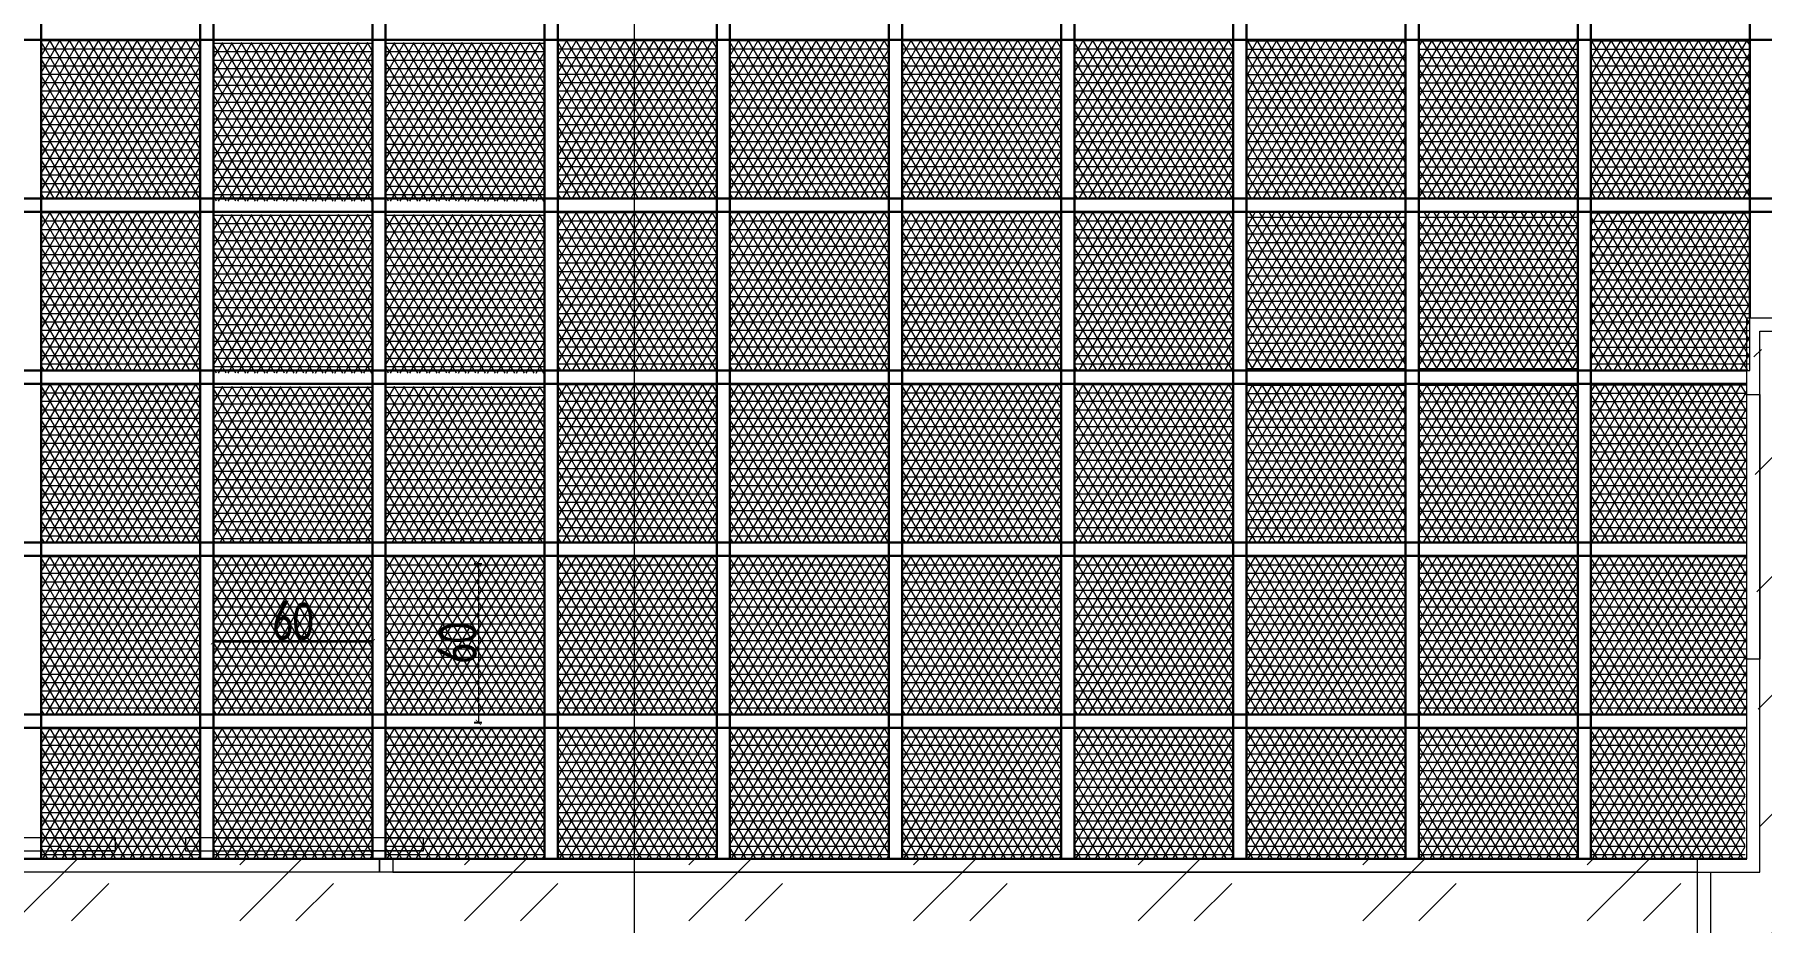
# Model space of a CAD drawing. Header units: millimetres. Extents: x -24 to 530668, y -246875 to -2983.
# Drawn here: x 265821 to 266474, y -111366 to -111031 of the extents above; entities that cross this region are included whole.
import ezdxf
from ezdxf.enums import TextEntityAlignment as Align

# ---------------------------------------------------------------- set-up
doc = ezdxf.new("R2010")
doc.units = ezdxf.units.MM
doc.header["$PDMODE"] = 2
doc.layers.get('0').update_dxf_attribs({"lineweight": 20})
for name, color, linetype, lineweight in [('aydınlatma yazı', 1, 'Continuous', 20), ('CAM', 141, 'Continuous', 0), ('KP', 167, 'Continuous', 30), ('t_cam', 132, 'Continuous', 20), ('t_tarama', 253, 'Continuous', 5), ('tarama', 137, 'Continuous', 15), ('TENTE', 20, 'Continuous', 50), ('ölçü', 251, 'Continuous', 5)]:
    doc.layers.add(name, color=color, linetype=linetype, lineweight=lineweight)
doc.styles.add('txt_tur_1', font='arial.ttf', dxfattribs={"height": 1.5})
doc.styles.add('Ölçü50', font='calibri.ttf', dxfattribs={"width": 0.7})
doc.dimstyles.new('olcu10', dxfattribs={"dimtxt": 14, "dimasz": 2, "dimexe": 1.25, "dimexo": 0.625, "dimgap": 0.5, "dimtad": 1, "dimdec": 1, "dimrnd": 0.5, "dimzin": 9, "dimtxsty": 'Ölçü50', "dimblk": 'ARCHTICK', "dimcen": 2, "dimclrd": 256, "dimclre": 256, "dimclrt": 6, "dimazin": 2, "dimtfac": 1, "dimtdec": 1, "dimtix": 1, "dimtmove": 0, "dimatfit": 3, "dimldrblk": 'ARCHTICK', "dimfxl": 1, "dimlwd": -1, "dimarcsym": 0})

# ---------------------------------------------------------------- blocks, each defined once
blk = doc.blocks.new('TAVANN')
at = {"layer": 'aydınlatma yazı'}
h = blk.add_hatch(dxfattribs=at)
h.set_pattern_fill('GOST_GLASS', color=4, scale=10)
h.set_pattern_definition([(45, (55.04, -208.45), (84.852814, -9e-15), [50, -70]), (45, (76.253, -208.45), (84.852814, -9e-15), [20, -100]), (45, (55.04, -187.237), (84.852814, -9e-15), [20, -100])])
h.paths.add_polyline_path([(265331.11, -111550.55), (266504.68, -111550.55), (266504.52, -111633.12), (266652.39, -111633.38), (266654.68, -112311.38), (265330.62, -112310.64)])
at = {"layer": 'tarama'}
h = blk.add_hatch(dxfattribs=at)
h.set_pattern_fill('NET3', color=256)
h.set_pattern_definition([(0, (975.514, -1235), (0, 3.175), []), (60, (975.514, -1235), (-2.749630657, 1.5875), []), (120, (975.514, -1235), (-2.749630657, -1.5875), [])])
h.paths.add_polyline_path([(265938.94, -111301.02), (265878.94, -111301.02), (265878.94, -111241.02), (265938.94, -111241.02)])
h = blk.add_hatch(dxfattribs=at)
h.set_pattern_fill('NET3', color=256)
h.set_pattern_definition([(0, (1040.5988, -1236), (0, 3.175), []), (60, (1040.5988, -1236), (-2.749630657, 1.5875), []), (120, (1040.5988, -1236), (-2.749630657, -1.5875), [])])
h.paths.add_polyline_path([(266004.03, -111302.02), (265944.03, -111302.02), (265944.03, -111242.02), (266004.03, -111242.02)])
h = blk.add_hatch(dxfattribs=at)
h.set_pattern_fill('NET3', color=256)
h.set_pattern_definition([(0, (1105.5988, -1236), (0, 3.175), []), (60, (1105.5988, -1236), (-2.749630657, 1.5875), []), (120, (1105.5988, -1236), (-2.749630657, -1.5875), [])])
h.paths.add_polyline_path([(266069.03, -111302.02), (266009.03, -111302.02), (266009.03, -111242.02), (266069.03, -111242.02)])
h = blk.add_hatch(dxfattribs=at)
h.set_pattern_fill('NET3', color=256)
h.set_pattern_definition([(0, (1170.713, -1235), (0, 3.175), []), (60, (1170.713, -1235), (-2.749630657, 1.5875), []), (120, (1170.713, -1235), (-2.749630657, -1.5875), [])])
h.paths.add_polyline_path([(266134.14, -111301.02), (266074.14, -111301.02), (266074.14, -111241.02), (266134.14, -111241.02)])
h = blk.add_hatch(dxfattribs=at)
h.set_pattern_fill('NET3', color=256)
h.set_pattern_definition([(0, (1235.713, -1235), (0, 3.175), []), (60, (1235.713, -1235), (-2.749630657, 1.5875), []), (120, (1235.713, -1235), (-2.749630657, -1.5875), [])])
h.paths.add_polyline_path([(266199.14, -111301.02), (266139.14, -111301.02), (266139.14, -111241.02), (266199.14, -111241.02)])
h = blk.add_hatch(dxfattribs=at)
h.set_pattern_fill('NET3', color=256)
h.set_pattern_definition([(0, (1300.8273, -1235), (0, 3.175), []), (60, (1300.8273, -1235), (-2.749630657, 1.5875), []), (120, (1300.8273, -1235), (-2.749630657, -1.5875), [])])
h.paths.add_polyline_path([(266264.25, -111301.02), (266204.25, -111301.02), (266204.25, -111241.02), (266264.25, -111241.02)])
h = blk.add_hatch(dxfattribs=at)
h.set_pattern_fill('NET3', color=256)
h.set_pattern_definition([(0, (1365.8273, -1235), (0, 3.175), []), (60, (1365.8273, -1235), (-2.749630657, 1.5875), []), (120, (1365.8273, -1235), (-2.749630657, -1.5875), [])])
h.paths.add_polyline_path([(266329.25, -111301.02), (266269.25, -111301.02), (266269.25, -111241.02), (266329.25, -111241.02)])
h = blk.add_hatch(dxfattribs=at)
h.set_pattern_fill('NET3', color=256)
h.paths.add_polyline_path([(266394.43, -111241.02), (266334.43, -111241.02), (266334.43, -111301.02), (266394.43, -111301.02)])
h = blk.add_hatch(dxfattribs=at)
h.set_pattern_fill('NET3', color=256)
h.paths.add_polyline_path([(266459.48, -111241.02), (266399.48, -111241.02), (266399.48, -111301.02), (266459.48, -111301.02)])
h.paths.add_polyline_path([(266459.48, -111306.02), (266399.48, -111306.02), (266399.48, -111366.02), (266459.48, -111366.02)])
h = blk.add_hatch(dxfattribs=at)
h.set_pattern_fill('NET3', color=256)
h.set_pattern_definition([(0, (130.057, 1e-11), (0, 3.175), []), (60, (130.057, 1e-11), (-2.749630657, 1.5875), []), (120, (130.057, 1e-11), (-2.749630657, -1.5875), [])])
h.paths.add_polyline_path([(266524.48, -111241.02), (266464.48, -111241.02), (266464.48, -111301.02), (266524.48, -111301.02)])
h = blk.add_hatch(dxfattribs=at)
h.set_pattern_fill('NET3', color=256)
h.set_pattern_definition([(0, (975.514, -1300), (0, 3.175), []), (60, (975.514, -1300), (-2.749630657, 1.5875), []), (120, (975.514, -1300), (-2.749630657, -1.5875), [])])
h.paths.add_polyline_path([(265938.94, -111366.02), (265878.94, -111366.02), (265878.94, -111306.02), (265938.94, -111306.02)])
h = blk.add_hatch(dxfattribs=at)
h.set_pattern_fill('NET3', color=256)
h.set_pattern_definition([(0, (1040.5988, -1301), (0, 3.175), []), (60, (1040.5988, -1301), (-2.749630657, 1.5875), []), (120, (1040.5988, -1301), (-2.749630657, -1.5875), [])])
h.paths.add_polyline_path([(266004.03, -111367.02), (265944.03, -111367.02), (265944.03, -111307.02), (266004.03, -111307.02)])
h = blk.add_hatch(dxfattribs=at)
h.set_pattern_fill('NET3', color=256)
h.set_pattern_definition([(0, (1105.5988, -1301), (0, 3.175), []), (60, (1105.5988, -1301), (-2.749630657, 1.5875), []), (120, (1105.5988, -1301), (-2.749630657, -1.5875), [])])
h.paths.add_polyline_path([(266069.03, -111367.02), (266009.03, -111367.02), (266009.03, -111307.02), (266069.03, -111307.02)])
h = blk.add_hatch(dxfattribs=at)
h.set_pattern_fill('NET3', color=256)
h.set_pattern_definition([(0, (1170.713, -1300), (0, 3.175), []), (60, (1170.713, -1300), (-2.749630657, 1.5875), []), (120, (1170.713, -1300), (-2.749630657, -1.5875), [])])
h.paths.add_polyline_path([(266134.14, -111366.02), (266074.14, -111366.02), (266074.14, -111306.02), (266134.14, -111306.02)])
h = blk.add_hatch(dxfattribs=at)
h.set_pattern_fill('NET3', color=256)
h.set_pattern_definition([(0, (1235.713, -1300), (0, 3.175), []), (60, (1235.713, -1300), (-2.749630657, 1.5875), []), (120, (1235.713, -1300), (-2.749630657, -1.5875), [])])
h.paths.add_polyline_path([(266199.14, -111366.02), (266139.14, -111366.02), (266139.14, -111306.02), (266199.14, -111306.02)])
h = blk.add_hatch(dxfattribs=at)
h.set_pattern_fill('NET3', color=256)
h.set_pattern_definition([(0, (1300.8273, -1300), (0, 3.175), []), (60, (1300.8273, -1300), (-2.749630657, 1.5875), []), (120, (1300.8273, -1300), (-2.749630657, -1.5875), [])])
h.paths.add_polyline_path([(266264.25, -111366.02), (266204.25, -111366.02), (266204.25, -111306.02), (266264.25, -111306.02)])
h = blk.add_hatch(dxfattribs=at)
h.set_pattern_fill('NET3', color=256)
h.set_pattern_definition([(0, (1365.8273, -1300), (0, 3.175), []), (60, (1365.8273, -1300), (-2.749630657, 1.5875), []), (120, (1365.8273, -1300), (-2.749630657, -1.5875), [])])
h.paths.add_polyline_path([(266329.25, -111366.02), (266269.25, -111366.02), (266269.25, -111306.02), (266329.25, -111306.02)])
h = blk.add_hatch(dxfattribs=at)
h.set_pattern_fill('NET3', color=256)
h.paths.add_polyline_path([(266394.43, -111306.02), (266334.43, -111306.02), (266334.43, -111366.02), (266394.43, -111366.02)])
h.paths.add_polyline_path([(266394.43, -111371.02), (266334.43, -111371.02), (266334.43, -111431.02), (266394.43, -111431.02)])
h.paths.add_polyline_path([(266459.48, -111371.02), (266399.48, -111371.02), (266399.48, -111431.02), (266459.48, -111431.02)])
h = blk.add_hatch(dxfattribs=at)
h.set_pattern_fill('NET3', color=256)
h.set_pattern_definition([(0, (139.8917, -65), (0, 3.175), []), (60, (139.8917, -65), (-2.749630657, 1.5875), []), (120, (139.8917, -65), (-2.749630657, -1.5875), [])])
h.paths.add_polyline_path([(266524.54, -111306.02), (266464.48, -111306.02), (266464.48, -111366.02), (266524.54, -111366.02)])
h = blk.add_hatch(dxfattribs=at)
h.set_pattern_fill('NET3', color=256)
h.set_pattern_definition([(0, (975.571, -1365), (0, 3.175), []), (60, (975.571, -1365), (-2.749630657, 1.5875), []), (120, (975.571, -1365), (-2.749630657, -1.5875), [])])
h.paths.add_polyline_path([(265939, -111431.02), (265879, -111431.02), (265879, -111371.02), (265939, -111371.02)])
h = blk.add_hatch(dxfattribs=at)
h.set_pattern_fill('NET3', color=256)
h.set_pattern_definition([(0, (1040.656, -1366), (0, 3.175), []), (60, (1040.656, -1366), (-2.749630657, 1.5875), []), (120, (1040.656, -1366), (-2.749630657, -1.5875), [])])
h.paths.add_polyline_path([(266004.08, -111431.02), (265944.08, -111431.02), (265944.08, -111372.02), (266004.08, -111372.02)])
h = blk.add_hatch(dxfattribs=at)
h.set_pattern_fill('NET3', color=256)
h.set_pattern_definition([(0, (1105.656, -1366), (0, 3.175), []), (60, (1105.656, -1366), (-2.749630657, 1.5875), []), (120, (1105.656, -1366), (-2.749630657, -1.5875), [])])
h.paths.add_polyline_path([(266069.08, -111431.02), (266009.08, -111431.02), (266009.08, -111372.02), (266069.08, -111372.02)])
h = blk.add_hatch(dxfattribs=at)
h.set_pattern_fill('NET3', color=256)
h.set_pattern_definition([(0, (1170.77, -1365), (0, 3.175), []), (60, (1170.77, -1365), (-2.749630657, 1.5875), []), (120, (1170.77, -1365), (-2.749630657, -1.5875), [])])
h.paths.add_polyline_path([(266134.2, -111431.02), (266074.2, -111431.02), (266074.2, -111371.02), (266134.2, -111371.02)])
h = blk.add_hatch(dxfattribs=at)
h.set_pattern_fill('NET3', color=256)
h.set_pattern_definition([(0, (1235.77, -1365), (0, 3.175), []), (60, (1235.77, -1365), (-2.749630657, 1.5875), []), (120, (1235.77, -1365), (-2.749630657, -1.5875), [])])
h.paths.add_polyline_path([(266199.2, -111431.02), (266139.2, -111431.02), (266139.2, -111371.02), (266199.2, -111371.02)])
h = blk.add_hatch(dxfattribs=at)
h.set_pattern_fill('NET3', color=256)
h.set_pattern_definition([(0, (1300.8844, -1365), (0, 3.175), []), (60, (1300.8844, -1365), (-2.749630657, 1.5875), []), (120, (1300.8844, -1365), (-2.749630657, -1.5875), [])])
h.paths.add_polyline_path([(266264.31, -111431.02), (266204.31, -111431.02), (266204.31, -111371.02), (266264.31, -111371.02)])
h = blk.add_hatch(dxfattribs=at)
h.set_pattern_fill('NET3', color=256)
h.set_pattern_definition([(0, (1365.8844, -1365), (0, 3.175), []), (60, (1365.8844, -1365), (-2.749630657, 1.5875), []), (120, (1365.8844, -1365), (-2.749630657, -1.5875), [])])
h.paths.add_polyline_path([(266329.31, -111431.02), (266269.31, -111431.02), (266269.31, -111371.02), (266329.31, -111371.02)])
h = blk.add_hatch(dxfattribs=at)
h.set_pattern_fill('NET3', color=256)
h.set_pattern_definition([(0, (138.6974, -130), (0, 3.175), []), (60, (138.6974, -130), (-2.749630657, 1.5875), []), (120, (138.6974, -130), (-2.749630657, -1.5875), [])])
h.paths.add_polyline_path([(266523.35, -111371.02), (266464.48, -111371.02), (266464.48, -111431.02), (266523.35, -111431.02)])
h = blk.add_hatch(dxfattribs=at)
h.set_pattern_fill('NET3', color=256)
h.set_pattern_definition([(0, (975.5122, -1430.0006), (0, 3.175), []), (60, (975.5122, -1430.0006), (-2.749630657, 1.5875), []), (120, (975.5122, -1430.0006), (-2.749630657, -1.5875), [])])
h.paths.add_polyline_path([(265938.94, -111496.02), (265878.94, -111496.02), (265878.94, -111436.02), (265938.94, -111436.02)])
h = blk.add_hatch(dxfattribs=at)
h.set_pattern_fill('NET3', color=256)
h.set_pattern_definition([(0, (1040.54, -1430.0007), (0, 3.175), []), (60, (1040.54, -1430.0007), (-2.749630657, 1.5875), []), (120, (1040.54, -1430.0007), (-2.749630657, -1.5875), [])])
h.paths.add_polyline_path([(266003.97, -111496.02), (265943.97, -111496.02), (265943.97, -111436.02), (266003.97, -111436.02)])
h = blk.add_hatch(dxfattribs=at)
h.set_pattern_fill('NET3', color=256)
h.set_pattern_definition([(0, (1105.597, -1430.0008), (0, 3.175), []), (60, (1105.597, -1430.0008), (-2.749630657, 1.5875), []), (120, (1105.597, -1430.0008), (-2.749630657, -1.5875), [])])
h.paths.add_polyline_path([(266069.02, -111496.02), (266009.02, -111496.02), (266009.02, -111436.02), (266069.02, -111436.02)])
h = blk.add_hatch(dxfattribs=at)
h.set_pattern_fill('NET3', color=256)
h.set_pattern_definition([(0, (1170.6542, -1430.001), (0, 3.175), []), (60, (1170.6542, -1430.001), (-2.749630657, 1.5875), []), (120, (1170.6542, -1430.001), (-2.749630657, -1.5875), [])])
h.paths.add_polyline_path([(266134.08, -111496.02), (266074.08, -111496.02), (266074.08, -111436.02), (266134.08, -111436.02)])
h = blk.add_hatch(dxfattribs=at)
h.set_pattern_fill('NET3', color=256)
h.set_pattern_definition([(0, (1235.7113, -1430), (0, 3.175), []), (60, (1235.7113, -1430), (-2.749630657, 1.5875), []), (120, (1235.7113, -1430), (-2.749630657, -1.5875), [])])
h.paths.add_polyline_path([(266199.14, -111496.02), (266139.14, -111496.02), (266139.14, -111436.02), (266199.14, -111436.02)])
h = blk.add_hatch(dxfattribs=at)
h.set_pattern_fill('NET3', color=256)
h.set_pattern_definition([(0, (1300.7684, -1430.001), (0, 3.175), []), (60, (1300.7684, -1430.001), (-2.749630657, 1.5875), []), (120, (1300.7684, -1430.001), (-2.749630657, -1.5875), [])])
h.paths.add_polyline_path([(266264.2, -111496.02), (266204.2, -111496.02), (266204.2, -111436.02), (266264.2, -111436.02)])
h = blk.add_hatch(dxfattribs=at)
h.set_pattern_fill('NET3', color=256)
h.set_pattern_definition([(0, (1365.8255, -1430.001), (0, 3.175), []), (60, (1365.8255, -1430.001), (-2.749630657, 1.5875), []), (120, (1365.8255, -1430.001), (-2.749630657, -1.5875), [])])
h.paths.add_polyline_path([(266329.25, -111496.02), (266269.25, -111496.02), (266269.25, -111436.02), (266329.25, -111436.02)])
h = blk.add_hatch(dxfattribs=at)
h.set_pattern_fill('NET3', color=256)
h.set_pattern_definition([(0, (1430.8826, -1430.0012), (0, 3.175), []), (60, (1430.8826, -1430.0012), (-2.749630657, 1.5875), []), (120, (1430.8826, -1430.0012), (-2.749630657, -1.5875), [])])
h.paths.add_polyline_path([(266394.31, -111496.02), (266334.31, -111496.02), (266334.31, -111436.02), (266394.31, -111436.02)])
h = blk.add_hatch(dxfattribs=at)
h.set_pattern_fill('NET3', color=256)
h.set_pattern_definition([(0, (1495.9397, -1430.0012), (0, 3.175), []), (60, (1495.9397, -1430.0012), (-2.749630657, 1.5875), []), (120, (1495.9397, -1430.0012), (-2.749630657, -1.5875), [])])
h.paths.add_polyline_path([(266459.37, -111496.02), (266399.37, -111496.02), (266399.37, -111436.02), (266459.37, -111436.02)])
h = blk.add_hatch(dxfattribs=at)
h.set_pattern_fill('NET3', color=256)
h.set_pattern_definition([(0, (1560.997, -1430.0013), (0, 3.175), []), (60, (1560.997, -1430.0013), (-2.749630657, 1.5875), []), (120, (1560.997, -1430.0013), (-2.749630657, -1.5875), [])])
h.paths.add_polyline_path([(266523.35, -111496.02), (266464.42, -111496.02), (266464.42, -111436.02), (266523.35, -111436.02)])
h = blk.add_hatch(dxfattribs=at)
h.set_pattern_fill('NET3', color=256)
h.set_pattern_definition([(0, (975.5693, -1495.0006), (0, 3.175), []), (60, (975.5693, -1495.0006), (-2.749630657, 1.5875), []), (120, (975.5693, -1495.0006), (-2.749630657, -1.5875), [])])
h.paths.add_polyline_path([(265939, -111550.55), (265879, -111550.55), (265879, -111501.02), (265939, -111501.02)])
h = blk.add_hatch(dxfattribs=at)
h.set_pattern_fill('NET3', color=256)
h.set_pattern_definition([(0, (1040.597, -1495.0007), (0, 3.175), []), (60, (1040.597, -1495.0007), (-2.749630657, 1.5875), []), (120, (1040.597, -1495.0007), (-2.749630657, -1.5875), [])])
h.paths.add_polyline_path([(266004.02, -111550.55), (265944.02, -111550.55), (265944.02, -111501.02), (266004.02, -111501.02)])
h = blk.add_hatch(dxfattribs=at)
h.set_pattern_fill('NET3', color=256)
h.set_pattern_definition([(0, (1105.6542, -1495.0008), (0, 3.175), []), (60, (1105.6542, -1495.0008), (-2.749630657, 1.5875), []), (120, (1105.6542, -1495.0008), (-2.749630657, -1.5875), [])])
h.paths.add_polyline_path([(266069.08, -111550.55), (266009.08, -111550.55), (266009.08, -111501.02), (266069.08, -111501.02)])
h = blk.add_hatch(dxfattribs=at)
h.set_pattern_fill('NET3', color=256)
h.set_pattern_definition([(0, (1170.7113, -1495.001), (0, 3.175), []), (60, (1170.7113, -1495.001), (-2.749630657, 1.5875), []), (120, (1170.7113, -1495.001), (-2.749630657, -1.5875), [])])
h.paths.add_polyline_path([(266134.14, -111550.55), (266074.14, -111550.55), (266074.14, -111501.02), (266134.14, -111501.02)])
h = blk.add_hatch(dxfattribs=at)
h.set_pattern_fill('NET3', color=256)
h.set_pattern_definition([(0, (1235.7684, -1495), (0, 3.175), []), (60, (1235.7684, -1495), (-2.749630657, 1.5875), []), (120, (1235.7684, -1495), (-2.749630657, -1.5875), [])])
h.paths.add_polyline_path([(266199.2, -111550.55), (266139.2, -111550.55), (266139.2, -111501.02), (266199.2, -111501.02)])
h = blk.add_hatch(dxfattribs=at)
h.set_pattern_fill('NET3', color=256)
h.set_pattern_definition([(0, (1300.8255, -1495.001), (0, 3.175), []), (60, (1300.8255, -1495.001), (-2.749630657, 1.5875), []), (120, (1300.8255, -1495.001), (-2.749630657, -1.5875), [])])
h.paths.add_polyline_path([(266264.25, -111550.55), (266204.25, -111550.55), (266204.25, -111501.02), (266264.25, -111501.02)])
h = blk.add_hatch(dxfattribs=at)
h.set_pattern_fill('NET3', color=256)
h.set_pattern_definition([(0, (1365.8826, -1495.001), (0, 3.175), []), (60, (1365.8826, -1495.001), (-2.749630657, 1.5875), []), (120, (1365.8826, -1495.001), (-2.749630657, -1.5875), [])])
h.paths.add_polyline_path([(266329.31, -111550.55), (266269.31, -111550.55), (266269.31, -111501.02), (266329.31, -111501.02)])
h = blk.add_hatch(dxfattribs=at)
h.set_pattern_fill('NET3', color=256)
h.set_pattern_definition([(0, (1430.9397, -1495.0012), (0, 3.175), []), (60, (1430.9397, -1495.0012), (-2.749630657, 1.5875), []), (120, (1430.9397, -1495.0012), (-2.749630657, -1.5875), [])])
h.paths.add_polyline_path([(266394.37, -111550.55), (266334.37, -111550.55), (266334.37, -111501.02), (266394.37, -111501.02)])
h = blk.add_hatch(dxfattribs=at)
h.set_pattern_fill('NET3', color=256)
h.set_pattern_definition([(0, (1495.997, -1495.0012), (0, 3.175), []), (60, (1495.997, -1495.0012), (-2.749630657, 1.5875), []), (120, (1495.997, -1495.0012), (-2.749630657, -1.5875), [])])
h.paths.add_polyline_path([(266459.42, -111550.55), (266399.42, -111550.55), (266399.42, -111501.02), (266459.42, -111501.02)])
h = blk.add_hatch(dxfattribs=at)
h.set_pattern_fill('NET3', color=256)
h.set_pattern_definition([(0, (1561.054, -1495.0013), (0, 3.175), []), (60, (1561.054, -1495.0013), (-2.749630657, 1.5875), []), (120, (1561.054, -1495.0013), (-2.749630657, -1.5875), [])])
h.paths.add_polyline_path([(266522.74, -111550.55), (266464.48, -111550.55), (266464.48, -111501.02), (266522.74, -111501.02)])
at = {"layer": 'aydınlatma yazı', "color": 4}
blk.add_line((266504.52, -111555.55), (265331.1, -111555.55), dxfattribs=at)
at = {"layer": 'KP', "color": 108}
blk.add_line((265310.26, -111550.55), (266523.35, -111550.55, 0), dxfattribs=at)
at = {"layer": 'KP', "color": 108, "elevation": 0}
for points in [[(266069.14, -109941.02), (266069.14, -111431.02)], [(266074.14, -109941.02), (266074.14, -111431.02)], [(266134.2, -109941.02), (266134.2, -111431.02)], [(266139.2, -109941.02), (266139.2, -111431.02)], [(266199.25, -109941.02), (266199.25, -111431.02)], [(266204.25, -109941.02), (266204.25, -111431.02)], [(266264.31, -109941.02), (266264.31, -111431.02)], [(266264.31, -109941.02), (266264.31, -111431.02)], [(266264.31, -109941.02), (266264.31, -111431.02)], [(266269.31, -109941.02), (266269.31, -111431.02)], [(266269.31, -109941.02), (266269.31, -111431.02)], [(266269.31, -109941.02), (266269.31, -111431.02)], [(266329.37, -109941.02), (266329.37, -111431.02)], [(266329.37, -109941.02), (266329.37, -111431.02)], [(266329.37, -109941.02), (266329.37, -111431.02)], [(266329.37, -109941.02), (266329.37, -111431.02)], [(266329.37, -109941.02), (266329.37, -111431.02)], [(266334.37, -109941.02), (266334.37, -111431.02)], [(266334.37, -109941.02), (266334.37, -111431.02)], [(266334.37, -109941.02), (266334.37, -111431.02)], [(266334.37, -109941.02), (266334.37, -111431.02)], [(266334.37, -109941.02), (266334.37, -111431.02)], [(265879, -109983.97), (265879, -111550.55)], [(265939.03, -109983.97), (265939.02, -111550.55)], [(265939.03, -109983.97), (265939.03, -111431.02)], [(265944.03, -109983.97), (265944.02, -111550.55)], [(265944.03, -109983.97), (265944.03, -111431.02)], [(266004.08, -109983.97), (266004.08, -111431.02)], [(266004.08, -109983.97), (266004.08, -111550.55)], [(266009.08, -109983.97), (266009.08, -111431.02)], [(266009.08, -109983.97), (266009.08, -111550.55)], [(266069.14, -109983.97), (266069.14, -111550.55)], [(266074.14, -109983.97), (266074.14, -111550.55)], [(266134.2, -109983.97), (266134.2, -111550.55)], [(266139.2, -109983.97), (266139.2, -111550.55)], [(266199.25, -109983.97), (266199.25, -111550.55)], [(266204.25, -109983.97), (266204.25, -111550.55)], [(266264.31, -109983.97), (266264.31, -111550.55)], [(266269.31, -109983.97), (266269.31, -111550.55)], [(266329.37, -109983.97), (266329.37, -111550.55)], [(266334.37, -109983.97), (266334.37, -111550.55)], [(265879, -110001.02), (265879, -111431.02)], [(265939.03, -110001.02), (265939.03, -111431.02)], [(266004.08, -110001.02), (266004.08, -111431.02)], [(266009.08, -110001.02), (266009.08, -111431.02)], [(266394.43, -110343.02), (266394.42, -111550.55)], [(266394.43, -110343.02), (266394.43, -111431.02)], [(266394.43, -110343.02), (266394.43, -111431.02)], [(266394.43, -110343.02), (266394.43, -111431.02)], [(266394.43, -110343.02), (266394.43, -111431.02)], [(266394.43, -110343.02), (266394.43, -111431.02)], [(266399.43, -110343.02), (266399.42, -111550.55)], [(266399.43, -110343.02), (266399.43, -111431.02)], [(266399.43, -110343.02), (266399.43, -111431.02)], [(266399.43, -110343.02), (266399.43, -111431.02)], [(266399.43, -110343.02), (266399.43, -111431.02)], [(266399.43, -110343.02), (266399.43, -111431.02)], [(266459.48, -110343.02), (266459.48, -111431.02)], [(266459.48, -110343.02), (266459.48, -111431.02)], [(266459.48, -110343.02), (266459.48, -111431.02)], [(266459.48, -110343.02), (266459.48, -111431.02)], [(266459.48, -110343.02), (266459.48, -111431.02)], [(266459.48, -110343.02), (266459.48, -111431.02)], [(266459.48, -110343.02), (266459.48, -111431.02)], [(266459.48, -110343.02), (266459.48, -111550.55)], [(266464.48, -110343.02), (266464.48, -111431.02)], [(266464.48, -110343.02), (266464.48, -111431.02)], [(266464.48, -110343.02), (266464.48, -111431.02)], [(266464.48, -110343.02), (266464.48, -111431.02)], [(266464.48, -110343.02), (266464.48, -111431.02)], [(266464.48, -110343.02), (266464.48, -111431.02)], [(266464.48, -110343.02), (266464.48, -111431.02)], [(266464.48, -110343.02), (266464.48, -111550.55)], [(266524.54, -110343.02), (266524.54, -111306.02)], [(266524.54, -110343.02), (266524.54, -111306.02)], [(266524.54, -110343.02), (266524.54, -111306.02)], [(266524.54, -110343.02), (266524.54, -111306.02)], [(266524.54, -110343.02), (266524.54, -111306.02)], [(266524.54, -110343.02), (266524.54, -111306.02)], [(266524.54, -110343.02), (266524.54, -111346.15)]]:
    blk.add_lwpolyline(points, dxfattribs=at)
at = {"layer": 'KP', "color": 108}
for points in [[(265878.97, -109983.97), (265878.97, -111431.02)], [(265135.62, -111241.02), (266709.88, -111241.02)], [(265135.62, -111241.02), (266709.88, -111241.02)], [(265135.62, -111301.02), (266709.88, -111301.02)], [(265336.2, -111301.02), (266499.66, -111301.02)], [(265336.2, -111301.02), (266499.66, -111301.02)], [(265336.2, -111301.02), (266499.66, -111301.02)], [(265336.2, -111301.02), (266499.66, -111301.02)], [(265135.62, -111306.02), (266709.88, -111306.02)], [(265135.62, -111306.02), (266709.88, -111306.02)], [(265336.2, -111306.02), (266499.66, -111306.02)], [(265336.2, -111306.02), (266709.88, -111306.02)], [(265315.26, -111366.02), (266523.35, -111366.02)], [(265315.26, -111371.02), (266523.35, -111371.02)], [(265315.26, -111431.02), (266523.35, -111431.02)], [(265315.26, -111436.02), (266523.35, -111436.02)], [(265315.26, -111496.02), (266523.35, -111496.02)], [(265315.26, -111501.02), (266523.35, -111501.02)]]:
    blk.add_lwpolyline(points, dxfattribs=at)
at = {"layer": 'tarama', "elevation": 0}
for points in [[(265939, -111301.02), (265879, -111301.02), (265879, -111241.02), (265939, -111241.02)], [(265939.06, -111241.02), (265879.06, -111241.02), (265879.06, -111301.02), (265939.06, -111301.02)], [(266004.03, -111301.02), (265944.03, -111301.02), (265944.03, -111241.02), (266004.03, -111241.02)], [(266004.08, -111241.02), (265944.08, -111241.02), (265944.08, -111301.02), (266004.08, -111301.02)], [(266069.08, -111301.02), (266009.08, -111301.02), (266009.08, -111241.02), (266069.08, -111241.02)], [(266069.14, -111241.02), (266009.14, -111241.02), (266009.14, -111301.02), (266069.14, -111301.02)], [(266199.2, -111301.02), (266139.2, -111301.02), (266139.2, -111241.02), (266199.2, -111241.02)], [(266199.25, -111241.02), (266139.25, -111241.02), (266139.25, -111301.02), (266199.25, -111301.02)], [(266264.25, -111301.02), (266204.25, -111301.02), (266204.25, -111241.02), (266264.25, -111241.02)], [(266264.31, -111241.02), (266204.31, -111241.02), (266204.31, -111301.02), (266264.31, -111301.02)], [(266329.31, -111301.02), (266269.31, -111301.02), (266269.31, -111241.02), (266329.31, -111241.02)], [(266329.37, -111241.02), (266269.37, -111241.02), (266269.37, -111301.02), (266329.37, -111301.02)], [(266394.43, -111241.02), (266334.43, -111241.02), (266334.43, -111301.02), (266394.43, -111301.02)], [(266459.48, -111241.02), (266399.48, -111241.02), (266399.48, -111301.02), (266459.48, -111301.02)], [(266524.48, -111241.02), (266464.48, -111241.02), (266464.48, -111301.02), (266524.48, -111301.02)], [(265939, -111366.02), (265879, -111366.02), (265879, -111306.02), (265939, -111306.02)], [(265939.06, -111306.02), (265879.06, -111306.02), (265879.06, -111366.02), (265939.06, -111366.02)], [(266004.03, -111366.02), (265944.03, -111366.02), (265944.03, -111306.02), (266004.03, -111306.02)], [(266004.08, -111306.02), (265944.08, -111306.02), (265944.08, -111366.02), (266004.08, -111366.02)], [(266069.08, -111366.02), (266009.08, -111366.02), (266009.08, -111306.02), (266069.08, -111306.02)], [(266069.14, -111306.02), (266009.14, -111306.02), (266009.14, -111366.02), (266069.14, -111366.02)], [(266199.2, -111366.02), (266139.2, -111366.02), (266139.2, -111306.02), (266199.2, -111306.02)], [(266199.25, -111306.02), (266139.25, -111306.02), (266139.25, -111366.02), (266199.25, -111366.02)], [(266264.25, -111366.02), (266204.25, -111366.02), (266204.25, -111306.02), (266264.25, -111306.02)], [(266264.31, -111306.02), (266204.31, -111306.02), (266204.31, -111366.02), (266264.31, -111366.02)], [(266329.31, -111366.02), (266269.31, -111366.02), (266269.31, -111306.02), (266329.31, -111306.02)], [(266329.37, -111306.02), (266269.37, -111306.02), (266269.37, -111366.02), (266329.37, -111366.02)], [(266394.43, -111306.02), (266334.43, -111306.02), (266334.43, -111366.02), (266394.43, -111366.02)], [(266459.48, -111306.02), (266399.48, -111306.02), (266399.48, -111366.02), (266459.48, -111366.02)], [(266524.54, -111306.02), (266464.48, -111306.02), (266464.48, -111366.02), (266524.54, -111366.02)], [(265939.06, -111371.02), (265879.06, -111371.02), (265879.06, -111431.02), (265939.06, -111431.02)], [(265939.06, -111431.02), (265879.06, -111431.02), (265879.06, -111371.02), (265939.06, -111371.02)], [(266004.08, -111371.02), (265944.08, -111371.02), (265944.08, -111431.02), (266004.08, -111431.02)], [(266004.08, -111431.02), (265944.08, -111431.02), (265944.08, -111371.02), (266004.08, -111371.02)], [(266069.14, -111371.02), (266009.14, -111371.02), (266009.14, -111431.02), (266069.14, -111431.02)], [(266069.14, -111431.02), (266009.14, -111431.02), (266009.14, -111371.02), (266069.14, -111371.02)], [(266199.25, -111371.02), (266139.25, -111371.02), (266139.25, -111431.02), (266199.25, -111431.02)], [(266199.25, -111431.02), (266139.25, -111431.02), (266139.25, -111371.02), (266199.25, -111371.02)], [(266264.31, -111371.02), (266204.31, -111371.02), (266204.31, -111431.02), (266264.31, -111431.02)], [(266264.31, -111431.02), (266204.31, -111431.02), (266204.31, -111371.02), (266264.31, -111371.02)], [(266329.37, -111371.02), (266269.37, -111371.02), (266269.37, -111431.02), (266329.37, -111431.02)], [(266329.37, -111431.02), (266269.37, -111431.02), (266269.37, -111371.02), (266329.37, -111371.02)], [(266394.43, -111371.02), (266334.43, -111371.02), (266334.43, -111431.02), (266394.43, -111431.02)], [(266459.48, -111371.02), (266399.48, -111371.02), (266399.48, -111431.02), (266459.48, -111431.02)], [(266523.35, -111371.02), (266464.48, -111371.02), (266464.48, -111431.02), (266523.35, -111431.02)]]:
    blk.add_lwpolyline(points, close=True, dxfattribs=at)
at = {"layer": 'tarama'}
for points in [[(266134.14, -111301.02), (266074.14, -111301.02), (266074.14, -111241.02), (266134.14, -111241.02)], [(266134.2, -111241.02), (266074.2, -111241.02), (266074.2, -111301.02), (266134.2, -111301.02)], [(266524.48, -111241.02), (266464.48, -111241.02), (266464.48, -111301.02), (266499.66, -111301.02), (266499.66, -111301.02), (266524.54, -111301.02)], [(266134.14, -111366.02), (266074.14, -111366.02), (266074.14, -111306.02), (266134.14, -111306.02)], [(266134.2, -111306.02), (266074.2, -111306.02), (266074.2, -111366.02), (266134.2, -111366.02)], [(266134.2, -111371.02), (266074.2, -111371.02), (266074.2, -111431.02), (266134.2, -111431.02)], [(266134.2, -111431.02), (266074.2, -111431.02), (266074.2, -111371.02), (266134.2, -111371.02)]]:
    blk.add_lwpolyline(points, close=True, dxfattribs=at)
at = {"layer": 'TENTE', "lineweight": 0}
blk.add_lwpolyline([(265331.11, -111550.55), (266504.68, -111550.55), (266504.52, -111633.12), (266652.39, -111633.38), (266654.68, -112311.38), (265330.62, -112310.64)], close=True, dxfattribs=at)
blk = doc.blocks.new('SKDF')
at = {"layer": 't_tarama'}
h = blk.add_hatch(dxfattribs=at)
h.set_pattern_fill('ANSI31', color=256, scale=10)
h.set_pattern_definition([(45, (232299.487, -125028.596), (-22.45064, 22.45064), [])])
h.paths.add_polyline_path([(259409.83, -111696.1), (259838.19, -111696.1), (259838.19, -112291.37), (261174.59, -112289.57), (261174.59, -111613.94), (261028.19, -111613.64), (261028.19, -111534.06), (261044.71, -111534.06), (261042.41, -111336.55), (261233.72, -111334.06), (261231.4, -110772.36), (261585.94, -110772.81), (261585.94, -110972.58), (261460.23, -110972.58), (261460.23, -111846.06), (261460.23, -112479.82), (259409.83, -112479.82)])
h = blk.add_hatch(dxfattribs=at)
h.set_pattern_fill('ANSI31', color=256, scale=10)
h.set_pattern_definition([(45, (232299.487, -125028.596), (-22.45064, 22.45064), [])])
h.paths.add_polyline_path([(259409.83, -111696.1), (259838.19, -111696.1), (259838.19, -112291.37), (261174.59, -112289.57), (261174.59, -111613.94), (261028.19, -111613.64), (261028.19, -111534.06), (261044.71, -111534.06), (261042.41, -111336.55), (261233.72, -111334.06), (261231.4, -110772.36), (261585.94, -110772.81), (261585.94, -110972.58), (261460.23, -110972.58), (261460.23, -111846.06), (261460.23, -112479.82), (259409.83, -112479.82)])
for p, q in [((260619.49, -112528.6, -17966.19), (260619.49, -109266.33, -17966.19)), ((261039.71, -111529.06, 0), (260528.16, -111529.06, 0)), ((261021.05, -111534.05, -0.01), (261020.89, -111611.75, -0.01)), ((261021.05, -111534.06, -0.01), (261021.05, -111534.53)), ((261026.05, -111534.06, -0.01), (261025.9, -111606.76, -0.01))]:
    blk.add_line(p, q, dxfattribs=at)
for points in [[(261039.71, -111324.66), (261226.24, -111324.66)], [(261044.71, -111329.66), (261231.24, -111329.66)]]:
    blk.add_lwpolyline(points, dxfattribs=at)
for points, elevation in [([(261039.71, -111529.06), (261039.71, -111324.66)], 0), ([(261044.71, -111534.06), (261044.71, -111329.66)], 0), ([(261039.71, -111529.06), (260528.16, -111529.06)], 0), ([(260528.16, -111529.06), (260528.16, -111533.06)], 0), ([(260528.16, -111534.06), (261044.71, -111534.06)], 0), ([(261021.05, -111534.06), (261026.05, -111534.06)], -0.01)]:
    blk.add_lwpolyline(points, dxfattribs=dict(at, elevation=elevation))
at = {"layer": 't_tarama', "elevation": 0}
for points in [[(261039.71, -111353.57), (261044.71, -111353.57), (261044.71, -111453.57), (261039.71, -111453.57)], [(260528.16, -111529.06), (260528.16, -111534.06), (260523.16, -111534.06), (260523.16, -111529.06)]]:
    blk.add_lwpolyline(points, close=True, dxfattribs=at)
at = {"layer": 't_tarama', "style": 'txt_tur_1'}
for tag, p in [('19S', (258900.86, -109894.01, -17966.19)), ('20T', (258887.48, -110719.01, -17966.19)), ('21U', (258887.48, -111705.01, -17966.19)), ('22V', (258887.48, -112544.01, -17966.19))]:
    blk.add_attdef(tag, text='', height=30, dxfattribs=at).set_placement(p, align=Align.CENTER)
blk = doc.blocks.new('_ArchTick')
at = {"color": 0, "linetype": 'ByBlock', "const_width": 0.15}
blk.add_lwpolyline([(-0.5, -0.5), (0.5, 0.5)], dxfattribs=at)
blk = doc.blocks.new('*D724')
at = {"layer": 'DEFPOINTS', "color": 0, "transparency": 16777216}
for p in [(265889.04, -111250.48, -0.4), (265949.04, -111252.11, -0.4), (265949.04, -111260.04)]:
    blk.add_point(p, dxfattribs=at)
at = {"layer": 'ölçü', "lineweight": -2, "transparency": 16777216}
for p, q in [((265889.04, -111251.1), (265889.04, -111261.29)), ((265949.04, -111252.73), (265949.04, -111261.29))]:
    blk.add_line(p, q, dxfattribs=at)
at = {"layer": 'ölçü', "transparency": 16777216}
blk.add_line((265889.04, -111260.04), (265949.04, -111260.04), dxfattribs=at)
at = {"layer": 'ölçü', "transparency": 16777216, "xscale": 2, "yscale": 2, "zscale": 2, "rotation": 180}
blk.add_blockref('_ArchTick', (265889.04, -111260.04), dxfattribs=at)
at = {"layer": 'ölçü', "transparency": 16777216, "xscale": 2, "yscale": 2, "zscale": 2}
blk.add_blockref('_ArchTick', (265949.04, -111260.04), dxfattribs=at)
at = {"layer": 'ölçü', "color": 6, "transparency": 16777216, "insert": (265919.04, -111252.37), "char_height": 14, "attachment_point": 5, "style": 'Ölçü50'}
blk.add_mtext('60', dxfattribs=at)
blk = doc.blocks.new('*D725')
at = {"layer": 'DEFPOINTS', "color": 0, "transparency": 16777216}
for p in [(265986.85, -111230.57), (265986.85, -111290.57), (265989.12, -111290.57)]:
    blk.add_point(p, dxfattribs=at)
at = {"layer": 'ölçü', "lineweight": -2, "transparency": 16777216}
for p, q in [((265987.47, -111230.57), (265990.37, -111230.57)), ((265987.47, -111290.57), (265990.37, -111290.57))]:
    blk.add_line(p, q, dxfattribs=at)
at = {"layer": 'ölçü', "transparency": 16777216}
blk.add_line((265989.12, -111230.57), (265989.12, -111290.57), dxfattribs=at)
at = {"layer": 'ölçü', "transparency": 16777216, "xscale": 2, "yscale": 2, "zscale": 2}
for p, rotation in [((265989.12, -111230.57), 90), ((265989.12, -111290.57), 270)]:
    blk.add_blockref('_ArchTick', p, dxfattribs=dict(at, rotation=rotation))
at = {"layer": 'ölçü', "color": 6, "transparency": 16777216, "insert": (265981.44, -111260.57), "char_height": 14, "attachment_point": 5, "rotation": 90, "style": 'Ölçü50'}
blk.add_mtext('60', dxfattribs=at)
blk = doc.blocks.new('KAYARK')
at = {"layer": 'CAM', "elevation": 0}
blk.add_lwpolyline([(260975.75, -107567.56), (260464.2, -107567.56)], dxfattribs=at)
at = {"layer": 't_cam'}
for p, q in [((260975.75, -107567.56, 0), (260459.2, -107567.56, 0)), ((260464.2, -107572.56, 0), (260459.2, -107572.56, 0))]:
    blk.add_line(p, q, dxfattribs=at)
at = {"layer": 't_cam', "elevation": 0}
for points in [[(260269.48, -107559.51), (260269.48, -107564.51), (260359.48, -107564.51), (260334.7, -107564.51)], [(260269.48, -107559.51), (260359.48, -107559.51)], [(260359.48, -107564.51), (260359.48, -107559.51)], [(260385.83, -107559.51), (260385.83, -107564.51), (260475.83, -107564.51), (260451.04, -107564.51)], [(260385.83, -107559.51), (260475.83, -107559.51)], [(260475.83, -107564.51), (260475.83, -107559.51)], [(260464.2, -107572.56), (260980.75, -107572.56)]]:
    blk.add_lwpolyline(points, dxfattribs=at)
at = {"layer": 't_cam'}
blk.add_lwpolyline([(260459.2, -107567.56), (260459.2, -107572.56)], dxfattribs=at)

msp = doc.modelspace()

# ---------------------------------------------------------------- block references
at = {"layer": 'aydınlatma yazı', "color": 2}
msp.add_blockref('KAYARK', (5492.552, -3774.542, -0.399), dxfattribs=at)
at = {"layer": 'KP', "color": 108}
msp.add_blockref('SKDF', (5428.593, 186.963, -0.399), dxfattribs=at)
at = {"layer": 't_tarama'}
msp.add_blockref('TAVANN', (-55.04, 208.45, -0.399), dxfattribs=at)

# ---------------------------------------------------------------- dimensions: what is measured, and where the dimension line sits
at = {"layer": 'ölçü', "color": 2}
dim = msp.add_linear_dim(base=(265989.117, -111290.569, 0), p1=(265986.849, -111230.569, 0), p2=(265986.849, -111290.569, 0), angle=90, dimstyle='olcu10', dxfattribs=at)
dim.commit()
dim.dimension.update_dxf_attribs({"geometry": '*D725', "text_midpoint": (265981.445, -111260.569, 0)})
dim = msp.add_linear_dim(base=(265949.042, -111260.043, 0), p1=(265889.043, -111250.477, -0.399), p2=(265949.042, -111252.108, -0.399), dimstyle='olcu10', dxfattribs=at)
dim.commit()
dim.dimension.update_dxf_attribs({"geometry": '*D724', "text_midpoint": (265919.042, -111252.371, 0)})

doc.saveas('drawing.dxf')
